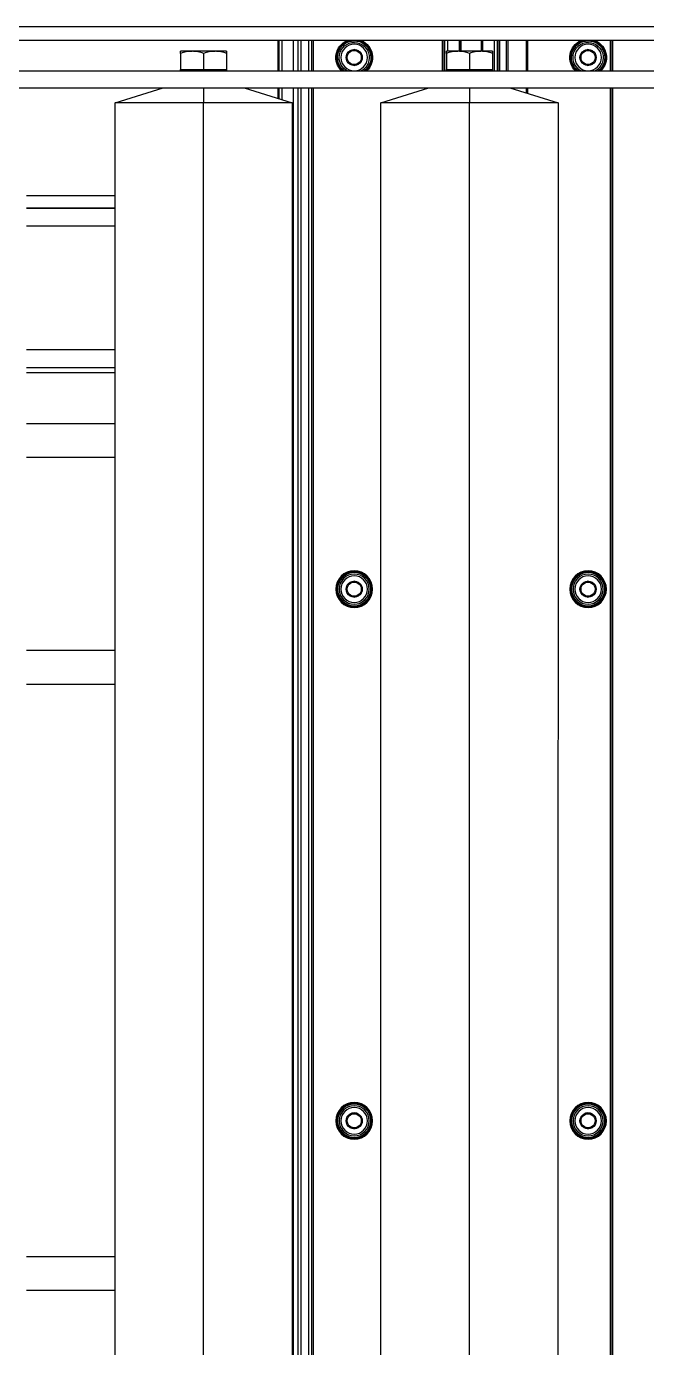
# Model space of a CAD drawing. Header units: millimetres. Extents: x -187347 to 135007, y -6415 to 292048.
# Drawn here: x -50318.4 to -50143.4, y 29909.1 to 30281.9 of the extents above; entities that cross this region are included whole.
import ezdxf

# ---------------------------------------------------------------- set-up
doc = ezdxf.new("R2010")
doc.units = ezdxf.units.MM
doc.header["$LTSCALE"] = 100
doc.layers.get('0').update_dxf_attribs({"lineweight": 18})
doc.layers.add('Layout CAT2', color=6, linetype='Continuous')

# ---------------------------------------------------------------- blocks, each defined once
blk = doc.blocks.new('25g245g2fd')
at = {"color": 0}
for p, q in [((21385.97, -2723.68), (21385.98, -3362.68)), ((21410.97, -2723.68), (21410.98, -3362.68)), ((21435.98, -3362.68), (21435.97, -2723.68)), ((21460.97, -2723.68), (21460.98, -3362.68)), ((21485.97, -2723.68), (21485.98, -3362.68)), ((21510.98, -3362.68), (21510.97, -2723.68)), ((21436.32, -2921.44), (21436.32, -3366.91)), ((21437.62, -2921.44), (21437.62, -3366.91)), ((21438.47, -2921.44), (21438.47, -3366.91)), ((21440.62, -2921.44), (21440.62, -3366.91)), ((21441.47, -2921.44), (21441.47, -3366.9)), ((21441.97, -2921.44), (21441.97, -3366.9)), ((21525.77, -2921.44), (21525.77, -3366.9)), ((21526.27, -2921.44), (21526.27, -3366.9)), ((21526.47, -2921.44), (21526.47, -3366.9)), ((21360.98, -3027.67), (21385.98, -3027.67)), ((21360.98, -3037.2), (21385.98, -3037.2)), ((21451.51, -3074.26), (21451.47, -3074.28)), ((21451.47, -3074.28), (21451.47, -3074.32)), ((21453.47, -3073.13), (21453.44, -3073.15)), ((21453.51, -3073.15), (21453.47, -3073.13)), ((21455.47, -3074.28), (21455.44, -3074.26)), ((21455.47, -3074.32), (21455.47, -3074.28)), ((21517.51, -3074.26), (21517.47, -3074.28)), ((21517.47, -3074.28), (21517.47, -3074.32)), ((21519.47, -3073.13), (21519.44, -3073.15)), ((21519.51, -3073.15), (21519.47, -3073.13)), ((21521.47, -3074.28), (21521.44, -3074.26)), ((21521.47, -3074.32), (21521.47, -3074.28)), ((21451.47, -3076.55), (21451.47, -3076.59)), ((21451.47, -3076.59), (21451.51, -3076.61)), ((21453.44, -3077.73), (21453.47, -3077.75)), ((21453.47, -3077.75), (21453.51, -3077.73)), ((21455.44, -3076.61), (21455.47, -3076.59)), ((21455.47, -3076.59), (21455.47, -3076.55)), ((21517.47, -3076.55), (21517.47, -3076.59)), ((21517.47, -3076.59), (21517.51, -3076.61)), ((21519.44, -3077.73), (21519.47, -3077.75)), ((21519.47, -3077.75), (21519.51, -3077.73)), ((21521.44, -3076.61), (21521.47, -3076.59)), ((21521.47, -3076.59), (21521.47, -3076.55)), ((21360.98, -3198.67), (21385.98, -3198.67)), ((21360.98, -3208.2), (21385.98, -3208.2)), ((21451.51, -3224.26), (21451.47, -3224.28)), ((21453.47, -3223.13), (21453.44, -3223.15)), ((21453.51, -3223.15), (21453.47, -3223.13)), ((21455.47, -3224.28), (21455.44, -3224.26)), ((21517.51, -3224.26), (21517.47, -3224.28)), ((21519.47, -3223.13), (21519.44, -3223.15)), ((21519.51, -3223.15), (21519.47, -3223.13)), ((21521.47, -3224.28), (21521.44, -3224.26)), ((21451.47, -3224.28), (21451.47, -3224.32)), ((21451.47, -3226.55), (21451.47, -3226.59)), ((21451.47, -3226.59), (21451.51, -3226.61)), ((21453.44, -3227.73), (21453.47, -3227.75)), ((21453.47, -3227.75), (21453.51, -3227.73)), ((21455.44, -3226.61), (21455.47, -3226.59)), ((21455.47, -3224.32), (21455.47, -3224.28)), ((21455.47, -3226.59), (21455.47, -3226.55)), ((21517.47, -3224.28), (21517.47, -3224.32)), ((21517.47, -3226.55), (21517.47, -3226.59)), ((21517.47, -3226.59), (21517.51, -3226.61)), ((21519.44, -3227.73), (21519.47, -3227.75)), ((21519.47, -3227.75), (21519.51, -3227.73)), ((21521.44, -3226.61), (21521.47, -3226.59)), ((21521.47, -3224.32), (21521.47, -3224.28)), ((21521.47, -3226.59), (21521.47, -3226.55)), ((21360.98, -3262.67), (21385.98, -3262.67)), ((21360.98, -3272.2), (21385.98, -3272.2)), ((21385.98, -3286.44), (21360.98, -3286.44)), ((21360.98, -3287.94), (21385.98, -3287.94)), ((21385.98, -3292.94), (21360.98, -3292.94)), ((21360.98, -3327.94), (21385.98, -3327.94)), ((21360.98, -3332.94), (21385.98, -3332.94)), ((21360.98, -3333), (21385.98, -3333)), ((21385.98, -3336.44), (21360.98, -3336.44)), ((21385.98, -3362.68), (21399.55, -3366.91)), ((21410.98, -3362.68), (21385.98, -3362.68)), ((21410.98, -3366.91), (21410.98, -3362.68)), ((21435.98, -3362.68), (21410.98, -3362.68)), ((21422.4, -3366.91), (21435.98, -3362.68)), ((21431.97, -3363.91), (21431.97, -3366.91)), ((21432.27, -3363.82), (21432.27, -3366.91)), ((21433.12, -3363.56), (21433.12, -3366.91)), ((21460.98, -3362.68), (21474.55, -3366.91)), ((21485.98, -3362.68), (21460.98, -3362.68)), ((21485.98, -3366.91), (21485.98, -3362.68)), ((21510.98, -3362.68), (21485.98, -3362.68)), ((21497.4, -3366.91), (21510.98, -3362.68)), ((21502.07, -3365.45), (21502.07, -3366.9)), ((21502.47, -3365.32), (21502.47, -3366.9)), ((21085.98, -3366.92), (21885.98, -3366.91)), ((21085.98, -3371.68), (21885.98, -3371.67)), ((21404.48, -3371.68), (21404.48, -3372.08)), ((21404.48, -3372.08), (21407.73, -3372.08)), ((21404.48, -3376.6), (21404.48, -3372.08)), ((21407.73, -3372.08), (21410.98, -3372.08)), ((21410.98, -3372.08), (21414.23, -3372.08)), ((21410.98, -3376.6), (21410.98, -3372.08)), ((21414.23, -3372.08), (21417.48, -3372.08)), ((21417.48, -3372.08), (21417.48, -3371.68)), ((21417.48, -3376.6), (21417.48, -3372.08)), ((21431.97, -3371.67), (21431.97, -3380.19)), ((21432.27, -3371.67), (21432.27, -3380.19)), ((21433.12, -3371.67), (21433.12, -3380.19)), ((21436.32, -3371.67), (21436.32, -3380.19)), ((21437.62, -3371.67), (21437.62, -3380.19)), ((21438.47, -3371.67), (21438.47, -3380.19)), ((21440.62, -3371.67), (21440.62, -3380.19)), ((21441.47, -3371.67), (21441.47, -3380.19)), ((21441.97, -3371.67), (21441.97, -3380.19)), ((21453.47, -3373.13), (21453.44, -3373.15)), ((21453.51, -3373.15), (21453.47, -3373.13)), ((21478.36, -3371.67), (21478.36, -3380.19)), ((21478.53, -3371.67), (21478.53, -3380.19)), ((21479.05, -3371.67), (21479.05, -3380.19)), ((21479.48, -3371.68), (21479.48, -3372.08)), ((21479.48, -3372.08), (21482.73, -3372.08)), ((21479.48, -3376.6), (21479.48, -3372.08)), ((21482.73, -3372.08), (21485.98, -3372.08)), ((21485.98, -3372.08), (21489.23, -3372.08)), ((21485.98, -3376.6), (21485.98, -3372.08)), ((21489.23, -3372.08), (21492.48, -3372.08)), ((21492.48, -3372.08), (21492.48, -3371.68)), ((21492.48, -3376.6), (21492.48, -3372.08)), ((21493.03, -3371.67), (21493.03, -3380.19)), ((21493.9, -3371.67), (21493.9, -3380.19)), ((21494.42, -3371.67), (21494.42, -3380.19)), ((21494.59, -3371.67), (21494.59, -3380.19)), ((21496.47, -3371.67), (21496.47, -3380.19)), ((21496.87, -3371.67), (21496.87, -3380.19)), ((21502.07, -3371.67), (21502.07, -3380.19)), ((21502.47, -3371.67), (21502.47, -3380.19)), ((21519.47, -3373.13), (21519.44, -3373.15)), ((21519.51, -3373.15), (21519.47, -3373.13)), ((21525.77, -3371.67), (21525.77, -3380.19)), ((21526.27, -3371.67), (21526.27, -3380.19)), ((21526.47, -3371.67), (21526.47, -3380.19)), ((21451.51, -3374.26), (21451.47, -3374.28)), ((21451.47, -3374.28), (21451.47, -3374.32)), ((21451.47, -3376.55), (21451.47, -3376.59)), ((21451.47, -3376.59), (21451.51, -3376.61)), ((21455.47, -3374.28), (21455.44, -3374.26)), ((21455.44, -3376.61), (21455.47, -3376.59)), ((21455.47, -3374.32), (21455.47, -3374.28)), ((21455.47, -3376.59), (21455.47, -3376.55)), ((21517.51, -3374.26), (21517.47, -3374.28)), ((21517.47, -3374.28), (21517.47, -3374.32)), ((21517.47, -3376.55), (21517.47, -3376.59)), ((21517.47, -3376.59), (21517.51, -3376.61)), ((21521.47, -3374.28), (21521.44, -3374.26)), ((21521.44, -3376.61), (21521.47, -3376.59)), ((21521.47, -3374.32), (21521.47, -3374.28)), ((21521.47, -3376.59), (21521.47, -3376.55)), ((21890.98, -3380.2), (21080.98, -3380.2)), ((21407.73, -3377.18), (21404.48, -3377.18)), ((21414.23, -3377.18), (21407.73, -3377.18)), ((21417.48, -3377.18), (21414.23, -3377.18)), ((21453.44, -3377.73), (21453.47, -3377.75)), ((21453.47, -3377.75), (21453.51, -3377.73)), ((21482.73, -3377.18), (21479.48, -3377.18)), ((21479.92, -3377.17), (21479.92, -3380.19)), ((21489.23, -3377.18), (21482.73, -3377.18)), ((21483.22, -3377.17), (21483.22, -3380.19)), ((21483.42, -3377.17), (21483.42, -3380.19)), ((21483.59, -3377.17), (21483.59, -3380.19)), ((21483.6, -3380.19), (21483.6, -3377.17)), ((21492.48, -3377.18), (21489.23, -3377.18)), ((21489.35, -3377.17), (21489.35, -3380.19)), ((21489.35, -3377.17), (21489.35, -3380.19)), ((21489.53, -3377.17), (21489.53, -3380.19)), ((21489.72, -3377.17), (21489.72, -3380.19)), ((21519.44, -3377.73), (21519.47, -3377.75)), ((21519.47, -3377.75), (21519.51, -3377.73)), ((21090.99, -3384.2), (21880.96, -3384.2))]:
    blk.add_line(p, q, dxfattribs=at)
for centre, radius in [((21453.47, -3075.44), 5.17), ((21453.47, -3075.44), 5), ((21453.47, -3075.44), 4.7), ((21453.47, -3075.44), 4.25), ((21519.47, -3075.44), 5.17), ((21519.47, -3075.44), 5), ((21519.47, -3075.44), 4.7), ((21519.47, -3075.44), 4.25), ((21453.47, -3075.44), 3.75), ((21519.47, -3075.44), 3.75), ((21453.47, -3225.44), 5.17), ((21453.47, -3225.44), 5), ((21519.47, -3225.44), 5.17), ((21519.47, -3225.44), 5), ((21453.47, -3225.44), 4.7), ((21453.47, -3225.44), 4.25), ((21453.47, -3225.44), 3.75), ((21519.47, -3225.44), 4.7), ((21519.47, -3225.44), 4.25), ((21519.47, -3225.44), 3.75), ((21453.47, -3375.44), 3.75), ((21519.47, -3375.44), 3.75)]:
    blk.add_circle(centre, radius, dxfattribs=at)
for centre, radius, start, end in [((21453.47, -3075.44), 2.29, 150.8518, 209.1482), ((21453.47, -3075.44), 2, 120, 180), ((21453.47, -3075.44), 2.29, 90.8518, 149.1482), ((21453.47, -3075.44), 2, 60, 120), ((21453.47, -3075.44), 2.29, 30.8518, 89.1482), ((21453.47, -3075.44), 2, 0, 60), ((21453.47, -3075.44), 2.29, 330.8518, 29.1482), ((21519.47, -3075.44), 2.29, 150.8518, 209.1482), ((21519.47, -3075.44), 2, 120, 180), ((21519.47, -3075.44), 2.29, 90.8518, 149.1482), ((21519.47, -3075.44), 2, 60, 120), ((21519.47, -3075.44), 2.29, 30.8518, 89.1482), ((21519.47, -3075.44), 2, 0, 60), ((21519.47, -3075.44), 2.29, 330.8518, 29.1482), ((21453.47, -3075.44), 2, 180, 240), ((21453.47, -3075.44), 2.29, 210.8518, 269.1482), ((21453.47, -3075.44), 2, 240, 300), ((21453.47, -3075.44), 2.29, 270.8518, 329.1482), ((21453.47, -3075.44), 2, 300, 0), ((21519.47, -3075.44), 2, 180, 240), ((21519.47, -3075.44), 2.29, 210.8518, 269.1482), ((21519.47, -3075.44), 2, 240, 300), ((21519.47, -3075.44), 2.29, 270.8518, 329.1482), ((21519.47, -3075.44), 2, 300, 0), ((21453.47, -3225.44), 2, 120, 180), ((21453.47, -3225.44), 2.29, 90.8518, 149.1482), ((21453.47, -3225.44), 2, 60, 120), ((21453.47, -3225.44), 2.29, 30.8518, 89.1482), ((21453.47, -3225.44), 2, 0, 60), ((21519.47, -3225.44), 2, 120, 180), ((21519.47, -3225.44), 2.29, 90.8518, 149.1482), ((21519.47, -3225.44), 2, 60, 120), ((21519.47, -3225.44), 2.29, 30.8518, 89.1482), ((21519.47, -3225.44), 2, 0, 60), ((21453.47, -3225.44), 2.29, 150.8518, 209.1482), ((21453.47, -3225.44), 2, 180, 240), ((21453.47, -3225.44), 2.29, 210.8518, 269.1482), ((21453.47, -3225.44), 2, 240, 300), ((21453.47, -3225.44), 2.29, 270.8518, 329.1482), ((21453.47, -3225.44), 2, 300, 0), ((21453.47, -3225.44), 2.29, 330.8518, 29.1482), ((21519.47, -3225.44), 2.29, 150.8518, 209.1482), ((21519.47, -3225.44), 2, 180, 240), ((21519.47, -3225.44), 2.29, 210.8518, 269.1482), ((21519.47, -3225.44), 2, 240, 300), ((21519.47, -3225.44), 2.29, 270.8518, 329.1482), ((21519.47, -3225.44), 2, 300, 0), ((21519.47, -3225.44), 2.29, 330.8518, 29.1482), ((21453.47, -3375.44), 5.17, 133.3744, 247.1006), ((21453.47, -3375.44), 5, 131.2312, 252.3825), ((21453.47, -3375.44), 4.7, 126.8663, 270), ((21453.47, -3375.44), 4.25, 180, 62.2181), ((21453.47, -3375.44), 4.25, 117.7762, 180), ((21453.47, -3375.44), 2.29, 90.8518, 149.1482), ((21453.47, -3375.44), 4.7, 270, 53.1337), ((21453.47, -3375.44), 2.29, 30.8518, 89.1482), ((21453.47, -3375.44), 5, 287.6175, 48.7688), ((21453.47, -3375.44), 5.17, 292.905, 46.6256), ((21519.47, -3375.44), 5.17, 133.3687, 247.0837), ((21519.47, -3375.44), 5, 131.2256, 252.36), ((21519.47, -3375.44), 4.7, 126.855, 270), ((21519.47, -3375.44), 4.25, 180, 62.2294), ((21519.47, -3375.44), 4.25, 117.765, 180), ((21519.47, -3375.44), 2.29, 90.8518, 149.1482), ((21519.47, -3375.44), 4.7, 270, 53.145), ((21519.47, -3375.44), 2.29, 30.8518, 89.1482), ((21519.47, -3375.44), 5, 287.64, 48.78), ((21519.47, -3375.44), 5.17, 292.9163, 46.6313), ((21453.47, -3375.44), 2.29, 150.8518, 209.1482), ((21453.47, -3375.44), 2, 120, 180), ((21453.47, -3375.44), 2, 180, 240), ((21453.47, -3375.44), 2.29, 210.8518, 269.1482), ((21453.47, -3375.44), 2, 60, 120), ((21453.47, -3375.44), 2.29, 270.8518, 329.1482), ((21453.47, -3375.44), 2, 0, 60), ((21453.47, -3375.44), 2, 300, 0), ((21453.47, -3375.44), 2.29, 330.8518, 29.1482), ((21519.47, -3375.44), 2.29, 150.8518, 209.1482), ((21519.47, -3375.44), 2, 120, 180), ((21519.47, -3375.44), 2, 180, 240), ((21519.47, -3375.44), 2.29, 210.8518, 269.1482), ((21519.47, -3375.44), 2, 60, 120), ((21519.47, -3375.44), 2.29, 270.8518, 329.1482), ((21519.47, -3375.44), 2, 0, 60), ((21519.47, -3375.44), 2, 300, 0), ((21519.47, -3375.44), 2.29, 330.8518, 29.1482), ((21453.47, -3375.44), 2, 240, 300), ((21519.47, -3375.44), 2, 240, 300)]:
    blk.add_arc(centre, radius, start, end, dxfattribs=at)
for points, knots in [([(21451.47, -3074.32), (21451.47, -3074.41), (21451.47, -3074.5), (21451.47, -3074.68), (21451.47, -3074.77), (21451.47, -3074.96), (21451.47, -3075.05), (21451.47, -3075.19), (21451.47, -3075.27), (21451.47, -3075.34), (21451.47, -3075.39), (21451.47, -3075.41), (21451.47, -3075.53), (21451.47, -3075.63), (21451.47, -3075.82), (21451.47, -3075.92), (21451.47, -3076.06), (21451.47, -3076.1), (21451.47, -3076.17), (21451.47, -3076.19), (21451.47, -3076.24), (21451.47, -3076.26), (21451.47, -3076.38), (21451.47, -3076.46), (21451.47, -3076.55)], [0, 0, 0, 0, 0.125, 0.125, 0.25, 0.25, 0.375, 0.375, 0.4375, 0.46875, 0.46875, 0.5, 0.5, 0.625, 0.625, 0.75, 0.75, 0.8125, 0.8125, 0.84375, 0.84375, 0.875, 0.875, 1, 1, 1, 1]), ([(21453.44, -3073.15), (21453.36, -3073.19), (21453.29, -3073.23), (21453.13, -3073.32), (21453.05, -3073.37), (21452.89, -3073.46), (21452.81, -3073.51), (21452.69, -3073.58), (21452.65, -3073.6), (21452.58, -3073.64), (21452.56, -3073.65), (21452.52, -3073.68), (21452.5, -3073.69), (21452.39, -3073.75), (21452.31, -3073.8), (21452.14, -3073.89), (21452.06, -3073.94), (21451.96, -3074), (21451.94, -3074.01), (21451.9, -3074.04), (21451.84, -3074.07), (21451.78, -3074.11), (21451.66, -3074.17), (21451.58, -3074.22), (21451.51, -3074.26)], [0, 0, 0, 0, 0.125, 0.125, 0.25, 0.25, 0.375, 0.375, 0.4375, 0.4375, 0.46875, 0.46875, 0.5, 0.5, 0.625, 0.625, 0.75, 0.75, 0.78125, 0.78125, 0.8125, 0.875, 0.875, 1, 1, 1, 1]), ([(21455.44, -3074.26), (21455.36, -3074.22), (21455.29, -3074.17), (21455.13, -3074.08), (21455.05, -3074.04), (21454.89, -3073.95), (21454.81, -3073.9), (21454.69, -3073.83), (21454.65, -3073.8), (21454.58, -3073.77), (21454.56, -3073.75), (21454.52, -3073.73), (21454.5, -3073.72), (21454.39, -3073.66), (21454.31, -3073.61), (21454.14, -3073.51), (21454.06, -3073.47), (21453.96, -3073.41), (21453.94, -3073.4), (21453.9, -3073.37), (21453.84, -3073.34), (21453.78, -3073.3), (21453.66, -3073.23), (21453.58, -3073.19), (21453.51, -3073.15)], [0, 0, 0, 0, 0.125, 0.125, 0.25, 0.25, 0.375, 0.375, 0.4375, 0.4375, 0.46875, 0.46875, 0.5, 0.5, 0.625, 0.625, 0.75, 0.75, 0.78125, 0.78125, 0.8125, 0.875, 0.875, 1, 1, 1, 1]), ([(21455.47, -3076.55), (21455.47, -3076.46), (21455.47, -3076.38), (21455.47, -3076.26), (21455.47, -3076.24), (21455.47, -3076.19), (21455.47, -3076.17), (21455.47, -3076.1), (21455.47, -3076.06), (21455.47, -3075.92), (21455.47, -3075.82), (21455.47, -3075.63), (21455.47, -3075.53), (21455.47, -3075.41), (21455.47, -3075.39), (21455.47, -3075.34), (21455.47, -3075.27), (21455.47, -3075.19), (21455.47, -3075.05), (21455.47, -3074.96), (21455.47, -3074.77), (21455.47, -3074.68), (21455.47, -3074.5), (21455.47, -3074.41), (21455.47, -3074.32)], [0, 0, 0, 0, 0.125, 0.125, 0.15625, 0.15625, 0.1875, 0.1875, 0.25, 0.25, 0.375, 0.375, 0.5, 0.5, 0.53125, 0.53125, 0.5625, 0.625, 0.625, 0.75, 0.75, 0.875, 0.875, 1, 1, 1, 1]), ([(21517.47, -3074.32), (21517.47, -3074.41), (21517.47, -3074.5), (21517.47, -3074.68), (21517.47, -3074.77), (21517.47, -3074.96), (21517.47, -3075.05), (21517.47, -3075.19), (21517.47, -3075.27), (21517.47, -3075.34), (21517.47, -3075.39), (21517.47, -3075.41), (21517.47, -3075.53), (21517.47, -3075.63), (21517.47, -3075.82), (21517.47, -3075.92), (21517.47, -3076.06), (21517.47, -3076.1), (21517.47, -3076.17), (21517.47, -3076.19), (21517.47, -3076.24), (21517.47, -3076.26), (21517.47, -3076.38), (21517.47, -3076.46), (21517.47, -3076.55)], [0, 0, 0, 0, 0.125, 0.125, 0.25, 0.25, 0.375, 0.375, 0.4375, 0.46875, 0.46875, 0.5, 0.5, 0.625, 0.625, 0.75, 0.75, 0.8125, 0.8125, 0.84375, 0.84375, 0.875, 0.875, 1, 1, 1, 1]), ([(21519.44, -3073.15), (21519.36, -3073.19), (21519.29, -3073.23), (21519.13, -3073.32), (21519.05, -3073.37), (21518.89, -3073.46), (21518.81, -3073.51), (21518.69, -3073.58), (21518.65, -3073.6), (21518.58, -3073.64), (21518.56, -3073.65), (21518.52, -3073.68), (21518.5, -3073.69), (21518.39, -3073.75), (21518.31, -3073.8), (21518.14, -3073.89), (21518.06, -3073.94), (21517.96, -3074), (21517.94, -3074.01), (21517.9, -3074.04), (21517.84, -3074.07), (21517.78, -3074.11), (21517.66, -3074.17), (21517.58, -3074.22), (21517.51, -3074.26)], [0, 0, 0, 0, 0.125, 0.125, 0.25, 0.25, 0.375, 0.375, 0.4375, 0.4375, 0.46875, 0.46875, 0.5, 0.5, 0.625, 0.625, 0.75, 0.75, 0.78125, 0.78125, 0.8125, 0.875, 0.875, 1, 1, 1, 1]), ([(21521.44, -3074.26), (21521.36, -3074.22), (21521.29, -3074.17), (21521.13, -3074.08), (21521.05, -3074.04), (21520.89, -3073.95), (21520.81, -3073.9), (21520.69, -3073.83), (21520.65, -3073.8), (21520.58, -3073.77), (21520.56, -3073.75), (21520.52, -3073.73), (21520.5, -3073.72), (21520.39, -3073.66), (21520.31, -3073.61), (21520.14, -3073.51), (21520.06, -3073.47), (21519.96, -3073.41), (21519.94, -3073.4), (21519.9, -3073.37), (21519.84, -3073.34), (21519.78, -3073.3), (21519.66, -3073.23), (21519.58, -3073.19), (21519.51, -3073.15)], [0, 0, 0, 0, 0.125, 0.125, 0.25, 0.25, 0.375, 0.375, 0.4375, 0.4375, 0.46875, 0.46875, 0.5, 0.5, 0.625, 0.625, 0.75, 0.75, 0.78125, 0.78125, 0.8125, 0.875, 0.875, 1, 1, 1, 1]), ([(21521.47, -3076.55), (21521.47, -3076.46), (21521.47, -3076.38), (21521.47, -3076.26), (21521.47, -3076.24), (21521.47, -3076.19), (21521.47, -3076.17), (21521.47, -3076.1), (21521.47, -3076.06), (21521.47, -3075.92), (21521.47, -3075.82), (21521.47, -3075.63), (21521.47, -3075.53), (21521.47, -3075.41), (21521.47, -3075.39), (21521.47, -3075.34), (21521.47, -3075.27), (21521.47, -3075.19), (21521.47, -3075.05), (21521.47, -3074.96), (21521.47, -3074.77), (21521.47, -3074.68), (21521.47, -3074.5), (21521.47, -3074.41), (21521.47, -3074.32)], [0, 0, 0, 0, 0.125, 0.125, 0.15625, 0.15625, 0.1875, 0.1875, 0.25, 0.25, 0.375, 0.375, 0.5, 0.5, 0.53125, 0.53125, 0.5625, 0.625, 0.625, 0.75, 0.75, 0.875, 0.875, 1, 1, 1, 1]), ([(21451.51, -3076.61), (21451.58, -3076.65), (21451.66, -3076.7), (21451.81, -3076.79), (21451.89, -3076.83), (21452.05, -3076.93), (21452.13, -3076.97), (21452.26, -3077.04), (21452.3, -3077.07), (21452.36, -3077.11), (21452.39, -3077.12), (21452.43, -3077.14), (21452.45, -3077.15), (21452.55, -3077.21), (21452.64, -3077.26), (21452.8, -3077.36), (21452.88, -3077.41), (21452.99, -3077.46), (21453.01, -3077.48), (21453.05, -3077.5), (21453.11, -3077.53), (21453.17, -3077.57), (21453.29, -3077.64), (21453.36, -3077.68), (21453.44, -3077.73)], [0, 0, 0, 0, 0.125, 0.125, 0.25, 0.25, 0.375, 0.375, 0.4375, 0.4375, 0.46875, 0.46875, 0.5, 0.5, 0.625, 0.625, 0.75, 0.75, 0.78125, 0.78125, 0.8125, 0.875, 0.875, 1, 1, 1, 1]), ([(21453.51, -3077.73), (21453.58, -3077.68), (21453.66, -3077.64), (21453.81, -3077.55), (21453.89, -3077.5), (21454.05, -3077.41), (21454.13, -3077.36), (21454.26, -3077.29), (21454.3, -3077.27), (21454.36, -3077.23), (21454.39, -3077.22), (21454.43, -3077.19), (21454.45, -3077.18), (21454.55, -3077.12), (21454.64, -3077.07), (21454.8, -3076.98), (21454.88, -3076.93), (21454.99, -3076.87), (21455.01, -3076.86), (21455.05, -3076.84), (21455.11, -3076.8), (21455.17, -3076.77), (21455.29, -3076.7), (21455.36, -3076.65), (21455.44, -3076.61)], [0, 0, 0, 0, 0.125, 0.125, 0.25, 0.25, 0.375, 0.375, 0.4375, 0.4375, 0.46875, 0.46875, 0.5, 0.5, 0.625, 0.625, 0.75, 0.75, 0.78125, 0.78125, 0.8125, 0.875, 0.875, 1, 1, 1, 1]), ([(21517.51, -3076.61), (21517.58, -3076.65), (21517.66, -3076.7), (21517.81, -3076.79), (21517.89, -3076.83), (21518.05, -3076.93), (21518.13, -3076.97), (21518.26, -3077.04), (21518.3, -3077.07), (21518.36, -3077.11), (21518.39, -3077.12), (21518.43, -3077.14), (21518.45, -3077.15), (21518.55, -3077.21), (21518.64, -3077.26), (21518.8, -3077.36), (21518.88, -3077.41), (21518.99, -3077.46), (21519.01, -3077.48), (21519.05, -3077.5), (21519.11, -3077.53), (21519.17, -3077.57), (21519.29, -3077.64), (21519.36, -3077.68), (21519.44, -3077.73)], [0, 0, 0, 0, 0.125, 0.125, 0.25, 0.25, 0.375, 0.375, 0.4375, 0.4375, 0.46875, 0.46875, 0.5, 0.5, 0.625, 0.625, 0.75, 0.75, 0.78125, 0.78125, 0.8125, 0.875, 0.875, 1, 1, 1, 1]), ([(21519.51, -3077.73), (21519.58, -3077.68), (21519.66, -3077.64), (21519.81, -3077.55), (21519.89, -3077.5), (21520.05, -3077.41), (21520.13, -3077.36), (21520.26, -3077.29), (21520.3, -3077.27), (21520.36, -3077.23), (21520.39, -3077.22), (21520.43, -3077.19), (21520.45, -3077.18), (21520.55, -3077.12), (21520.64, -3077.07), (21520.8, -3076.98), (21520.88, -3076.93), (21520.99, -3076.87), (21521.01, -3076.86), (21521.05, -3076.84), (21521.11, -3076.8), (21521.17, -3076.77), (21521.29, -3076.7), (21521.36, -3076.65), (21521.44, -3076.61)], [0, 0, 0, 0, 0.125, 0.125, 0.25, 0.25, 0.375, 0.375, 0.4375, 0.4375, 0.46875, 0.46875, 0.5, 0.5, 0.625, 0.625, 0.75, 0.75, 0.78125, 0.78125, 0.8125, 0.875, 0.875, 1, 1, 1, 1]), ([(21453.44, -3223.15), (21453.36, -3223.19), (21453.29, -3223.23), (21453.13, -3223.32), (21453.05, -3223.37), (21452.89, -3223.46), (21452.81, -3223.51), (21452.69, -3223.58), (21452.65, -3223.6), (21452.58, -3223.64), (21452.56, -3223.65), (21452.52, -3223.68), (21452.5, -3223.69), (21452.39, -3223.75), (21452.31, -3223.8), (21452.14, -3223.89), (21452.06, -3223.94), (21451.96, -3224), (21451.94, -3224.01), (21451.9, -3224.04), (21451.84, -3224.07), (21451.78, -3224.11), (21451.66, -3224.17), (21451.58, -3224.22), (21451.51, -3224.26)], [0, 0, 0, 0, 0.125, 0.125, 0.25, 0.25, 0.375, 0.375, 0.4375, 0.4375, 0.46875, 0.46875, 0.5, 0.5, 0.625, 0.625, 0.75, 0.75, 0.78125, 0.78125, 0.8125, 0.875, 0.875, 1, 1, 1, 1]), ([(21455.44, -3224.26), (21455.36, -3224.22), (21455.29, -3224.17), (21455.13, -3224.08), (21455.05, -3224.04), (21454.89, -3223.95), (21454.81, -3223.9), (21454.69, -3223.83), (21454.65, -3223.8), (21454.58, -3223.77), (21454.56, -3223.75), (21454.52, -3223.73), (21454.5, -3223.72), (21454.39, -3223.66), (21454.31, -3223.61), (21454.14, -3223.51), (21454.06, -3223.47), (21453.96, -3223.41), (21453.94, -3223.4), (21453.9, -3223.37), (21453.84, -3223.34), (21453.78, -3223.3), (21453.66, -3223.23), (21453.58, -3223.19), (21453.51, -3223.15)], [0, 0, 0, 0, 0.125, 0.125, 0.25, 0.25, 0.375, 0.375, 0.4375, 0.4375, 0.46875, 0.46875, 0.5, 0.5, 0.625, 0.625, 0.75, 0.75, 0.78125, 0.78125, 0.8125, 0.875, 0.875, 1, 1, 1, 1]), ([(21519.44, -3223.15), (21519.36, -3223.19), (21519.29, -3223.23), (21519.13, -3223.32), (21519.05, -3223.37), (21518.89, -3223.46), (21518.81, -3223.51), (21518.69, -3223.58), (21518.65, -3223.6), (21518.58, -3223.64), (21518.56, -3223.65), (21518.52, -3223.68), (21518.5, -3223.69), (21518.39, -3223.75), (21518.31, -3223.8), (21518.14, -3223.89), (21518.06, -3223.94), (21517.96, -3224), (21517.94, -3224.01), (21517.9, -3224.04), (21517.84, -3224.07), (21517.78, -3224.11), (21517.66, -3224.17), (21517.58, -3224.22), (21517.51, -3224.26)], [0, 0, 0, 0, 0.125, 0.125, 0.25, 0.25, 0.375, 0.375, 0.4375, 0.4375, 0.46875, 0.46875, 0.5, 0.5, 0.625, 0.625, 0.75, 0.75, 0.78125, 0.78125, 0.8125, 0.875, 0.875, 1, 1, 1, 1]), ([(21521.44, -3224.26), (21521.36, -3224.22), (21521.29, -3224.17), (21521.13, -3224.08), (21521.05, -3224.04), (21520.89, -3223.95), (21520.81, -3223.9), (21520.69, -3223.83), (21520.65, -3223.8), (21520.58, -3223.77), (21520.56, -3223.75), (21520.52, -3223.73), (21520.5, -3223.72), (21520.39, -3223.66), (21520.31, -3223.61), (21520.14, -3223.51), (21520.06, -3223.47), (21519.96, -3223.41), (21519.94, -3223.4), (21519.9, -3223.37), (21519.84, -3223.34), (21519.78, -3223.3), (21519.66, -3223.23), (21519.58, -3223.19), (21519.51, -3223.15)], [0, 0, 0, 0, 0.125, 0.125, 0.25, 0.25, 0.375, 0.375, 0.4375, 0.4375, 0.46875, 0.46875, 0.5, 0.5, 0.625, 0.625, 0.75, 0.75, 0.78125, 0.78125, 0.8125, 0.875, 0.875, 1, 1, 1, 1]), ([(21451.47, -3224.32), (21451.47, -3224.41), (21451.47, -3224.5), (21451.47, -3224.68), (21451.47, -3224.77), (21451.47, -3224.96), (21451.47, -3225.05), (21451.47, -3225.19), (21451.47, -3225.27), (21451.47, -3225.34), (21451.47, -3225.39), (21451.47, -3225.41), (21451.47, -3225.53), (21451.47, -3225.63), (21451.47, -3225.82), (21451.47, -3225.92), (21451.47, -3226.06), (21451.47, -3226.1), (21451.47, -3226.17), (21451.47, -3226.19), (21451.47, -3226.24), (21451.47, -3226.26), (21451.47, -3226.38), (21451.47, -3226.46), (21451.47, -3226.55)], [0, 0, 0, 0, 0.125, 0.125, 0.25, 0.25, 0.375, 0.375, 0.4375, 0.46875, 0.46875, 0.5, 0.5, 0.625, 0.625, 0.75, 0.75, 0.8125, 0.8125, 0.84375, 0.84375, 0.875, 0.875, 1, 1, 1, 1]), ([(21451.51, -3226.61), (21451.58, -3226.65), (21451.66, -3226.7), (21451.81, -3226.79), (21451.89, -3226.83), (21452.05, -3226.93), (21452.13, -3226.97), (21452.26, -3227.04), (21452.3, -3227.07), (21452.36, -3227.11), (21452.39, -3227.12), (21452.43, -3227.14), (21452.45, -3227.15), (21452.55, -3227.21), (21452.64, -3227.26), (21452.8, -3227.36), (21452.88, -3227.41), (21452.99, -3227.46), (21453.01, -3227.48), (21453.05, -3227.5), (21453.11, -3227.53), (21453.17, -3227.57), (21453.29, -3227.64), (21453.36, -3227.68), (21453.44, -3227.73)], [0, 0, 0, 0, 0.125, 0.125, 0.25, 0.25, 0.375, 0.375, 0.4375, 0.4375, 0.46875, 0.46875, 0.5, 0.5, 0.625, 0.625, 0.75, 0.75, 0.78125, 0.78125, 0.8125, 0.875, 0.875, 1, 1, 1, 1]), ([(21453.51, -3227.73), (21453.58, -3227.68), (21453.66, -3227.64), (21453.81, -3227.55), (21453.89, -3227.5), (21454.05, -3227.41), (21454.13, -3227.36), (21454.26, -3227.29), (21454.3, -3227.27), (21454.36, -3227.23), (21454.39, -3227.22), (21454.43, -3227.19), (21454.45, -3227.18), (21454.55, -3227.12), (21454.64, -3227.07), (21454.8, -3226.98), (21454.88, -3226.93), (21454.99, -3226.87), (21455.01, -3226.86), (21455.05, -3226.84), (21455.11, -3226.8), (21455.17, -3226.77), (21455.29, -3226.7), (21455.36, -3226.65), (21455.44, -3226.61)], [0, 0, 0, 0, 0.125, 0.125, 0.25, 0.25, 0.375, 0.375, 0.4375, 0.4375, 0.46875, 0.46875, 0.5, 0.5, 0.625, 0.625, 0.75, 0.75, 0.78125, 0.78125, 0.8125, 0.875, 0.875, 1, 1, 1, 1]), ([(21455.47, -3226.55), (21455.47, -3226.46), (21455.47, -3226.38), (21455.47, -3226.26), (21455.47, -3226.24), (21455.47, -3226.19), (21455.47, -3226.17), (21455.47, -3226.1), (21455.47, -3226.06), (21455.47, -3225.92), (21455.47, -3225.82), (21455.47, -3225.63), (21455.47, -3225.53), (21455.47, -3225.41), (21455.47, -3225.39), (21455.47, -3225.34), (21455.47, -3225.27), (21455.47, -3225.19), (21455.47, -3225.05), (21455.47, -3224.96), (21455.47, -3224.77), (21455.47, -3224.68), (21455.47, -3224.5), (21455.47, -3224.41), (21455.47, -3224.32)], [0, 0, 0, 0, 0.125, 0.125, 0.15625, 0.15625, 0.1875, 0.1875, 0.25, 0.25, 0.375, 0.375, 0.5, 0.5, 0.53125, 0.53125, 0.5625, 0.625, 0.625, 0.75, 0.75, 0.875, 0.875, 1, 1, 1, 1]), ([(21517.47, -3224.32), (21517.47, -3224.41), (21517.47, -3224.5), (21517.47, -3224.68), (21517.47, -3224.77), (21517.47, -3224.96), (21517.47, -3225.05), (21517.47, -3225.19), (21517.47, -3225.27), (21517.47, -3225.34), (21517.47, -3225.39), (21517.47, -3225.41), (21517.47, -3225.53), (21517.47, -3225.63), (21517.47, -3225.82), (21517.47, -3225.92), (21517.47, -3226.06), (21517.47, -3226.1), (21517.47, -3226.17), (21517.47, -3226.19), (21517.47, -3226.24), (21517.47, -3226.26), (21517.47, -3226.38), (21517.47, -3226.46), (21517.47, -3226.55)], [0, 0, 0, 0, 0.125, 0.125, 0.25, 0.25, 0.375, 0.375, 0.4375, 0.46875, 0.46875, 0.5, 0.5, 0.625, 0.625, 0.75, 0.75, 0.8125, 0.8125, 0.84375, 0.84375, 0.875, 0.875, 1, 1, 1, 1]), ([(21517.51, -3226.61), (21517.58, -3226.65), (21517.66, -3226.7), (21517.81, -3226.79), (21517.89, -3226.83), (21518.05, -3226.93), (21518.13, -3226.97), (21518.26, -3227.04), (21518.3, -3227.07), (21518.36, -3227.11), (21518.39, -3227.12), (21518.43, -3227.14), (21518.45, -3227.15), (21518.55, -3227.21), (21518.64, -3227.26), (21518.8, -3227.36), (21518.88, -3227.41), (21518.99, -3227.46), (21519.01, -3227.48), (21519.05, -3227.5), (21519.11, -3227.53), (21519.17, -3227.57), (21519.29, -3227.64), (21519.36, -3227.68), (21519.44, -3227.73)], [0, 0, 0, 0, 0.125, 0.125, 0.25, 0.25, 0.375, 0.375, 0.4375, 0.4375, 0.46875, 0.46875, 0.5, 0.5, 0.625, 0.625, 0.75, 0.75, 0.78125, 0.78125, 0.8125, 0.875, 0.875, 1, 1, 1, 1]), ([(21519.51, -3227.73), (21519.58, -3227.68), (21519.66, -3227.64), (21519.81, -3227.55), (21519.89, -3227.5), (21520.05, -3227.41), (21520.13, -3227.36), (21520.26, -3227.29), (21520.3, -3227.27), (21520.36, -3227.23), (21520.39, -3227.22), (21520.43, -3227.19), (21520.45, -3227.18), (21520.55, -3227.12), (21520.64, -3227.07), (21520.8, -3226.98), (21520.88, -3226.93), (21520.99, -3226.87), (21521.01, -3226.86), (21521.05, -3226.84), (21521.11, -3226.8), (21521.17, -3226.77), (21521.29, -3226.7), (21521.36, -3226.65), (21521.44, -3226.61)], [0, 0, 0, 0, 0.125, 0.125, 0.25, 0.25, 0.375, 0.375, 0.4375, 0.4375, 0.46875, 0.46875, 0.5, 0.5, 0.625, 0.625, 0.75, 0.75, 0.78125, 0.78125, 0.8125, 0.875, 0.875, 1, 1, 1, 1]), ([(21521.47, -3226.55), (21521.47, -3226.46), (21521.47, -3226.38), (21521.47, -3226.26), (21521.47, -3226.24), (21521.47, -3226.19), (21521.47, -3226.17), (21521.47, -3226.1), (21521.47, -3226.06), (21521.47, -3225.92), (21521.47, -3225.82), (21521.47, -3225.63), (21521.47, -3225.53), (21521.47, -3225.41), (21521.47, -3225.39), (21521.47, -3225.34), (21521.47, -3225.27), (21521.47, -3225.19), (21521.47, -3225.05), (21521.47, -3224.96), (21521.47, -3224.77), (21521.47, -3224.68), (21521.47, -3224.5), (21521.47, -3224.41), (21521.47, -3224.32)], [0, 0, 0, 0, 0.125, 0.125, 0.15625, 0.15625, 0.1875, 0.1875, 0.25, 0.25, 0.375, 0.375, 0.5, 0.5, 0.53125, 0.53125, 0.5625, 0.625, 0.625, 0.75, 0.75, 0.875, 0.875, 1, 1, 1, 1]), ([(21453.44, -3373.15), (21453.36, -3373.19), (21453.29, -3373.23), (21453.13, -3373.32), (21453.05, -3373.37), (21452.89, -3373.46), (21452.81, -3373.51), (21452.69, -3373.58), (21452.65, -3373.6), (21452.58, -3373.64), (21452.56, -3373.65), (21452.52, -3373.68), (21452.5, -3373.69), (21452.39, -3373.75), (21452.31, -3373.8), (21452.14, -3373.89), (21452.06, -3373.94), (21451.96, -3374), (21451.94, -3374.01), (21451.9, -3374.04), (21451.84, -3374.07), (21451.78, -3374.11), (21451.66, -3374.17), (21451.58, -3374.22), (21451.51, -3374.26)], [0, 0, 0, 0, 0.125, 0.125, 0.25, 0.25, 0.375, 0.375, 0.4375, 0.4375, 0.46875, 0.46875, 0.5, 0.5, 0.625, 0.625, 0.75, 0.75, 0.78125, 0.78125, 0.8125, 0.875, 0.875, 1, 1, 1, 1]), ([(21455.44, -3374.26), (21455.36, -3374.22), (21455.29, -3374.17), (21455.13, -3374.08), (21455.05, -3374.04), (21454.89, -3373.95), (21454.81, -3373.9), (21454.69, -3373.83), (21454.65, -3373.8), (21454.58, -3373.77), (21454.56, -3373.75), (21454.52, -3373.73), (21454.5, -3373.72), (21454.39, -3373.66), (21454.31, -3373.61), (21454.14, -3373.51), (21454.06, -3373.47), (21453.96, -3373.41), (21453.94, -3373.4), (21453.9, -3373.37), (21453.84, -3373.34), (21453.78, -3373.3), (21453.66, -3373.23), (21453.58, -3373.19), (21453.51, -3373.15)], [0, 0, 0, 0, 0.125, 0.125, 0.25, 0.25, 0.375, 0.375, 0.4375, 0.4375, 0.46875, 0.46875, 0.5, 0.5, 0.625, 0.625, 0.75, 0.75, 0.78125, 0.78125, 0.8125, 0.875, 0.875, 1, 1, 1, 1]), ([(21519.44, -3373.15), (21519.36, -3373.19), (21519.29, -3373.23), (21519.13, -3373.32), (21519.05, -3373.37), (21518.89, -3373.46), (21518.81, -3373.51), (21518.69, -3373.58), (21518.65, -3373.6), (21518.58, -3373.64), (21518.56, -3373.65), (21518.52, -3373.68), (21518.5, -3373.69), (21518.39, -3373.75), (21518.31, -3373.8), (21518.14, -3373.89), (21518.06, -3373.94), (21517.96, -3374), (21517.94, -3374.01), (21517.9, -3374.04), (21517.84, -3374.07), (21517.78, -3374.11), (21517.66, -3374.17), (21517.58, -3374.22), (21517.51, -3374.26)], [0, 0, 0, 0, 0.125, 0.125, 0.25, 0.25, 0.375, 0.375, 0.4375, 0.4375, 0.46875, 0.46875, 0.5, 0.5, 0.625, 0.625, 0.75, 0.75, 0.78125, 0.78125, 0.8125, 0.875, 0.875, 1, 1, 1, 1]), ([(21521.44, -3374.26), (21521.36, -3374.22), (21521.29, -3374.17), (21521.13, -3374.08), (21521.05, -3374.04), (21520.89, -3373.95), (21520.81, -3373.9), (21520.69, -3373.83), (21520.65, -3373.8), (21520.58, -3373.77), (21520.56, -3373.75), (21520.52, -3373.73), (21520.5, -3373.72), (21520.39, -3373.66), (21520.31, -3373.61), (21520.14, -3373.51), (21520.06, -3373.47), (21519.96, -3373.41), (21519.94, -3373.4), (21519.9, -3373.37), (21519.84, -3373.34), (21519.78, -3373.3), (21519.66, -3373.23), (21519.58, -3373.19), (21519.51, -3373.15)], [0, 0, 0, 0, 0.125, 0.125, 0.25, 0.25, 0.375, 0.375, 0.4375, 0.4375, 0.46875, 0.46875, 0.5, 0.5, 0.625, 0.625, 0.75, 0.75, 0.78125, 0.78125, 0.8125, 0.875, 0.875, 1, 1, 1, 1]), ([(21404.48, -3376.6), (21404.48, -3376.68), (21404.48, -3376.76), (21404.48, -3376.91), (21404.48, -3376.97), (21404.48, -3377.04), (21404.48, -3377.08), (21404.48, -3377.11), (21404.48, -3377.12), (21404.48, -3377.13), (21404.48, -3377.13), (21404.48, -3377.16), (21404.48, -3377.18), (21404.48, -3377.18)], [0, 0, 0, 0, 0.250358, 0.250358, 0.500717, 0.500717, 0.625896, 0.688486, 0.719781, 0.719781, 0.751075, 0.751075, 1, 1, 1, 1]), ([(21407.73, -3377.18), (21407.66, -3377.18), (21407.59, -3377.18), (21407.45, -3377.17), (21407.38, -3377.17), (21407.17, -3377.16), (21407.04, -3377.15), (21406.62, -3377.11), (21406.35, -3377.07), (21405.54, -3376.92), (21405.01, -3376.77), (21404.48, -3376.6)], [0, 0, 0, 0, 0.0625, 0.0625, 0.125, 0.125, 0.25, 0.25, 0.5, 0.5, 1, 1, 1, 1]), ([(21410.98, -3376.6), (21410.44, -3376.77), (21409.91, -3376.92), (21409.1, -3377.07), (21408.82, -3377.11), (21408.28, -3377.16), (21408, -3377.18), (21407.73, -3377.18)], [0, 0, 0, 0, 0.5, 0.5, 0.75, 0.75, 1, 1, 1, 1]), ([(21414.23, -3377.18), (21414.16, -3377.18), (21414.09, -3377.18), (21413.95, -3377.17), (21413.88, -3377.17), (21413.67, -3377.16), (21413.54, -3377.15), (21413.12, -3377.11), (21412.85, -3377.07), (21412.04, -3376.92), (21411.51, -3376.77), (21410.98, -3376.6)], [0, 0, 0, 0, 0.0625, 0.0625, 0.125, 0.125, 0.25, 0.25, 0.5, 0.5, 1, 1, 1, 1]), ([(21417.48, -3376.6), (21416.94, -3376.77), (21416.41, -3376.92), (21415.6, -3377.07), (21415.32, -3377.11), (21414.78, -3377.16), (21414.5, -3377.18), (21414.23, -3377.18)], [0, 0, 0, 0, 0.5, 0.5, 0.75, 0.75, 1, 1, 1, 1]), ([(21417.48, -3377.18), (21417.48, -3377.18), (21417.48, -3377.16), (21417.48, -3377.13), (21417.48, -3377.13), (21417.48, -3377.12), (21417.48, -3377.11), (21417.48, -3377.08), (21417.48, -3377.04), (21417.48, -3376.97), (21417.48, -3376.91), (21417.48, -3376.76), (21417.48, -3376.68), (21417.48, -3376.6)], [0, 0, 0, 0, 0.25, 0.25, 0.28125, 0.28125, 0.3125, 0.375, 0.5, 0.5, 0.75, 0.75, 1, 1, 1, 1]), ([(21451.47, -3374.32), (21451.47, -3374.41), (21451.47, -3374.5), (21451.47, -3374.68), (21451.47, -3374.77), (21451.47, -3374.96), (21451.47, -3375.05), (21451.47, -3375.19), (21451.47, -3375.27), (21451.47, -3375.34), (21451.47, -3375.39), (21451.47, -3375.41), (21451.47, -3375.53), (21451.47, -3375.63), (21451.47, -3375.82), (21451.47, -3375.92), (21451.47, -3376.06), (21451.47, -3376.1), (21451.47, -3376.17), (21451.47, -3376.19), (21451.47, -3376.24), (21451.47, -3376.26), (21451.47, -3376.38), (21451.47, -3376.46), (21451.47, -3376.55)], [0, 0, 0, 0, 0.125, 0.125, 0.25, 0.25, 0.375, 0.375, 0.4375, 0.46875, 0.46875, 0.5, 0.5, 0.625, 0.625, 0.75, 0.75, 0.8125, 0.8125, 0.84375, 0.84375, 0.875, 0.875, 1, 1, 1, 1]), ([(21451.51, -3376.61), (21451.58, -3376.65), (21451.66, -3376.7), (21451.81, -3376.79), (21451.89, -3376.83), (21452.05, -3376.93), (21452.13, -3376.97), (21452.26, -3377.04), (21452.3, -3377.07), (21452.36, -3377.11), (21452.39, -3377.12), (21452.43, -3377.14), (21452.45, -3377.15), (21452.55, -3377.21), (21452.64, -3377.26), (21452.8, -3377.36), (21452.88, -3377.41), (21452.99, -3377.46), (21453.01, -3377.48), (21453.05, -3377.5), (21453.11, -3377.53), (21453.17, -3377.57), (21453.29, -3377.64), (21453.36, -3377.68), (21453.44, -3377.73)], [0, 0, 0, 0, 0.125, 0.125, 0.25, 0.25, 0.375, 0.375, 0.4375, 0.4375, 0.46875, 0.46875, 0.5, 0.5, 0.625, 0.625, 0.75, 0.75, 0.78125, 0.78125, 0.8125, 0.875, 0.875, 1, 1, 1, 1]), ([(21453.51, -3377.73), (21453.58, -3377.68), (21453.66, -3377.64), (21453.81, -3377.55), (21453.89, -3377.5), (21454.05, -3377.41), (21454.13, -3377.36), (21454.26, -3377.29), (21454.3, -3377.27), (21454.36, -3377.23), (21454.39, -3377.22), (21454.43, -3377.19), (21454.45, -3377.18), (21454.55, -3377.12), (21454.64, -3377.07), (21454.8, -3376.98), (21454.88, -3376.93), (21454.99, -3376.87), (21455.01, -3376.86), (21455.05, -3376.84), (21455.11, -3376.8), (21455.17, -3376.77), (21455.29, -3376.7), (21455.36, -3376.65), (21455.44, -3376.61)], [0, 0, 0, 0, 0.125, 0.125, 0.25, 0.25, 0.375, 0.375, 0.4375, 0.4375, 0.46875, 0.46875, 0.5, 0.5, 0.625, 0.625, 0.75, 0.75, 0.78125, 0.78125, 0.8125, 0.875, 0.875, 1, 1, 1, 1]), ([(21455.47, -3376.55), (21455.47, -3376.46), (21455.47, -3376.38), (21455.47, -3376.26), (21455.47, -3376.24), (21455.47, -3376.19), (21455.47, -3376.17), (21455.47, -3376.1), (21455.47, -3376.06), (21455.47, -3375.92), (21455.47, -3375.82), (21455.47, -3375.63), (21455.47, -3375.53), (21455.47, -3375.41), (21455.47, -3375.39), (21455.47, -3375.34), (21455.47, -3375.27), (21455.47, -3375.19), (21455.47, -3375.05), (21455.47, -3374.96), (21455.47, -3374.77), (21455.47, -3374.68), (21455.47, -3374.5), (21455.47, -3374.41), (21455.47, -3374.32)], [0, 0, 0, 0, 0.125, 0.125, 0.15625, 0.15625, 0.1875, 0.1875, 0.25, 0.25, 0.375, 0.375, 0.5, 0.5, 0.53125, 0.53125, 0.5625, 0.625, 0.625, 0.75, 0.75, 0.875, 0.875, 1, 1, 1, 1]), ([(21479.48, -3376.6), (21479.48, -3376.68), (21479.48, -3376.76), (21479.48, -3376.91), (21479.48, -3376.97), (21479.48, -3377.04), (21479.48, -3377.08), (21479.48, -3377.11), (21479.48, -3377.12), (21479.48, -3377.13), (21479.48, -3377.13), (21479.48, -3377.16), (21479.48, -3377.18), (21479.48, -3377.18)], [0, 0, 0, 0, 0.250358, 0.250358, 0.500717, 0.500717, 0.625896, 0.688486, 0.719781, 0.719781, 0.751075, 0.751075, 1, 1, 1, 1]), ([(21482.73, -3377.18), (21482.66, -3377.18), (21482.59, -3377.17), (21482.45, -3377.17), (21482.38, -3377.17), (21482.17, -3377.16), (21482.04, -3377.15), (21481.62, -3377.11), (21481.35, -3377.07), (21480.54, -3376.92), (21480.01, -3376.77), (21479.48, -3376.6)], [0, 0, 0, 0, 0.0625, 0.0625, 0.125, 0.125, 0.25, 0.25, 0.5, 0.5, 1, 1, 1, 1]), ([(21485.98, -3376.6), (21485.44, -3376.77), (21484.91, -3376.92), (21484.1, -3377.07), (21483.82, -3377.11), (21483.28, -3377.16), (21483, -3377.18), (21482.73, -3377.18)], [0, 0, 0, 0, 0.5, 0.5, 0.75, 0.75, 1, 1, 1, 1]), ([(21489.23, -3377.18), (21489.16, -3377.18), (21489.09, -3377.17), (21488.95, -3377.17), (21488.88, -3377.17), (21488.67, -3377.16), (21488.54, -3377.15), (21488.12, -3377.11), (21487.85, -3377.07), (21487.04, -3376.92), (21486.51, -3376.77), (21485.98, -3376.6)], [0, 0, 0, 0, 0.0625, 0.0625, 0.125, 0.125, 0.25, 0.25, 0.5, 0.5, 1, 1, 1, 1]), ([(21492.48, -3376.6), (21491.94, -3376.77), (21491.41, -3376.92), (21490.6, -3377.07), (21490.32, -3377.11), (21489.78, -3377.16), (21489.5, -3377.18), (21489.23, -3377.18)], [0, 0, 0, 0, 0.5, 0.5, 0.75, 0.75, 1, 1, 1, 1]), ([(21492.48, -3377.18), (21492.48, -3377.18), (21492.48, -3377.16), (21492.48, -3377.13), (21492.48, -3377.13), (21492.48, -3377.12), (21492.48, -3377.11), (21492.48, -3377.08), (21492.48, -3377.04), (21492.48, -3376.97), (21492.48, -3376.91), (21492.48, -3376.76), (21492.48, -3376.68), (21492.48, -3376.6)], [0, 0, 0, 0, 0.25, 0.25, 0.28125, 0.28125, 0.3125, 0.375, 0.5, 0.5, 0.75, 0.75, 1, 1, 1, 1]), ([(21517.47, -3374.32), (21517.47, -3374.41), (21517.47, -3374.5), (21517.47, -3374.68), (21517.47, -3374.77), (21517.47, -3374.96), (21517.47, -3375.05), (21517.47, -3375.19), (21517.47, -3375.27), (21517.47, -3375.34), (21517.47, -3375.39), (21517.47, -3375.41), (21517.47, -3375.53), (21517.47, -3375.63), (21517.47, -3375.82), (21517.47, -3375.92), (21517.47, -3376.06), (21517.47, -3376.1), (21517.47, -3376.17), (21517.47, -3376.19), (21517.47, -3376.24), (21517.47, -3376.26), (21517.47, -3376.38), (21517.47, -3376.46), (21517.47, -3376.55)], [0, 0, 0, 0, 0.125, 0.125, 0.25, 0.25, 0.375, 0.375, 0.4375, 0.46875, 0.46875, 0.5, 0.5, 0.625, 0.625, 0.75, 0.75, 0.8125, 0.8125, 0.84375, 0.84375, 0.875, 0.875, 1, 1, 1, 1]), ([(21517.51, -3376.61), (21517.58, -3376.65), (21517.66, -3376.7), (21517.81, -3376.79), (21517.89, -3376.83), (21518.05, -3376.93), (21518.13, -3376.97), (21518.26, -3377.04), (21518.3, -3377.07), (21518.36, -3377.11), (21518.39, -3377.12), (21518.43, -3377.14), (21518.45, -3377.15), (21518.55, -3377.21), (21518.64, -3377.26), (21518.8, -3377.36), (21518.88, -3377.41), (21518.99, -3377.46), (21519.01, -3377.48), (21519.05, -3377.5), (21519.11, -3377.53), (21519.17, -3377.57), (21519.29, -3377.64), (21519.36, -3377.68), (21519.44, -3377.73)], [0, 0, 0, 0, 0.125, 0.125, 0.25, 0.25, 0.375, 0.375, 0.4375, 0.4375, 0.46875, 0.46875, 0.5, 0.5, 0.625, 0.625, 0.75, 0.75, 0.78125, 0.78125, 0.8125, 0.875, 0.875, 1, 1, 1, 1]), ([(21519.51, -3377.73), (21519.58, -3377.68), (21519.66, -3377.64), (21519.81, -3377.55), (21519.89, -3377.5), (21520.05, -3377.41), (21520.13, -3377.36), (21520.26, -3377.29), (21520.3, -3377.27), (21520.36, -3377.23), (21520.39, -3377.22), (21520.43, -3377.19), (21520.45, -3377.18), (21520.55, -3377.12), (21520.64, -3377.07), (21520.8, -3376.98), (21520.88, -3376.93), (21520.99, -3376.87), (21521.01, -3376.86), (21521.05, -3376.84), (21521.11, -3376.8), (21521.17, -3376.77), (21521.29, -3376.7), (21521.36, -3376.65), (21521.44, -3376.61)], [0, 0, 0, 0, 0.125, 0.125, 0.25, 0.25, 0.375, 0.375, 0.4375, 0.4375, 0.46875, 0.46875, 0.5, 0.5, 0.625, 0.625, 0.75, 0.75, 0.78125, 0.78125, 0.8125, 0.875, 0.875, 1, 1, 1, 1]), ([(21521.47, -3376.55), (21521.47, -3376.46), (21521.47, -3376.38), (21521.47, -3376.26), (21521.47, -3376.24), (21521.47, -3376.19), (21521.47, -3376.17), (21521.47, -3376.1), (21521.47, -3376.06), (21521.47, -3375.92), (21521.47, -3375.82), (21521.47, -3375.63), (21521.47, -3375.53), (21521.47, -3375.41), (21521.47, -3375.39), (21521.47, -3375.34), (21521.47, -3375.27), (21521.47, -3375.19), (21521.47, -3375.05), (21521.47, -3374.96), (21521.47, -3374.77), (21521.47, -3374.68), (21521.47, -3374.5), (21521.47, -3374.41), (21521.47, -3374.32)], [0, 0, 0, 0, 0.125, 0.125, 0.15625, 0.15625, 0.1875, 0.1875, 0.25, 0.25, 0.375, 0.375, 0.5, 0.5, 0.53125, 0.53125, 0.5625, 0.625, 0.625, 0.75, 0.75, 0.875, 0.875, 1, 1, 1, 1])]:
    blk.add_open_spline(points, degree=3, knots=knots, dxfattribs=at)

msp = doc.modelspace()

# ---------------------------------------------------------------- block references
at = {"layer": 'Layout CAT2', "xscale": -1, "rotation": 180}
msp.add_blockref('25g245g2fd', (-71679.42, 26897.69, -3.45), dxfattribs=at)

doc.saveas('drawing.dxf')
